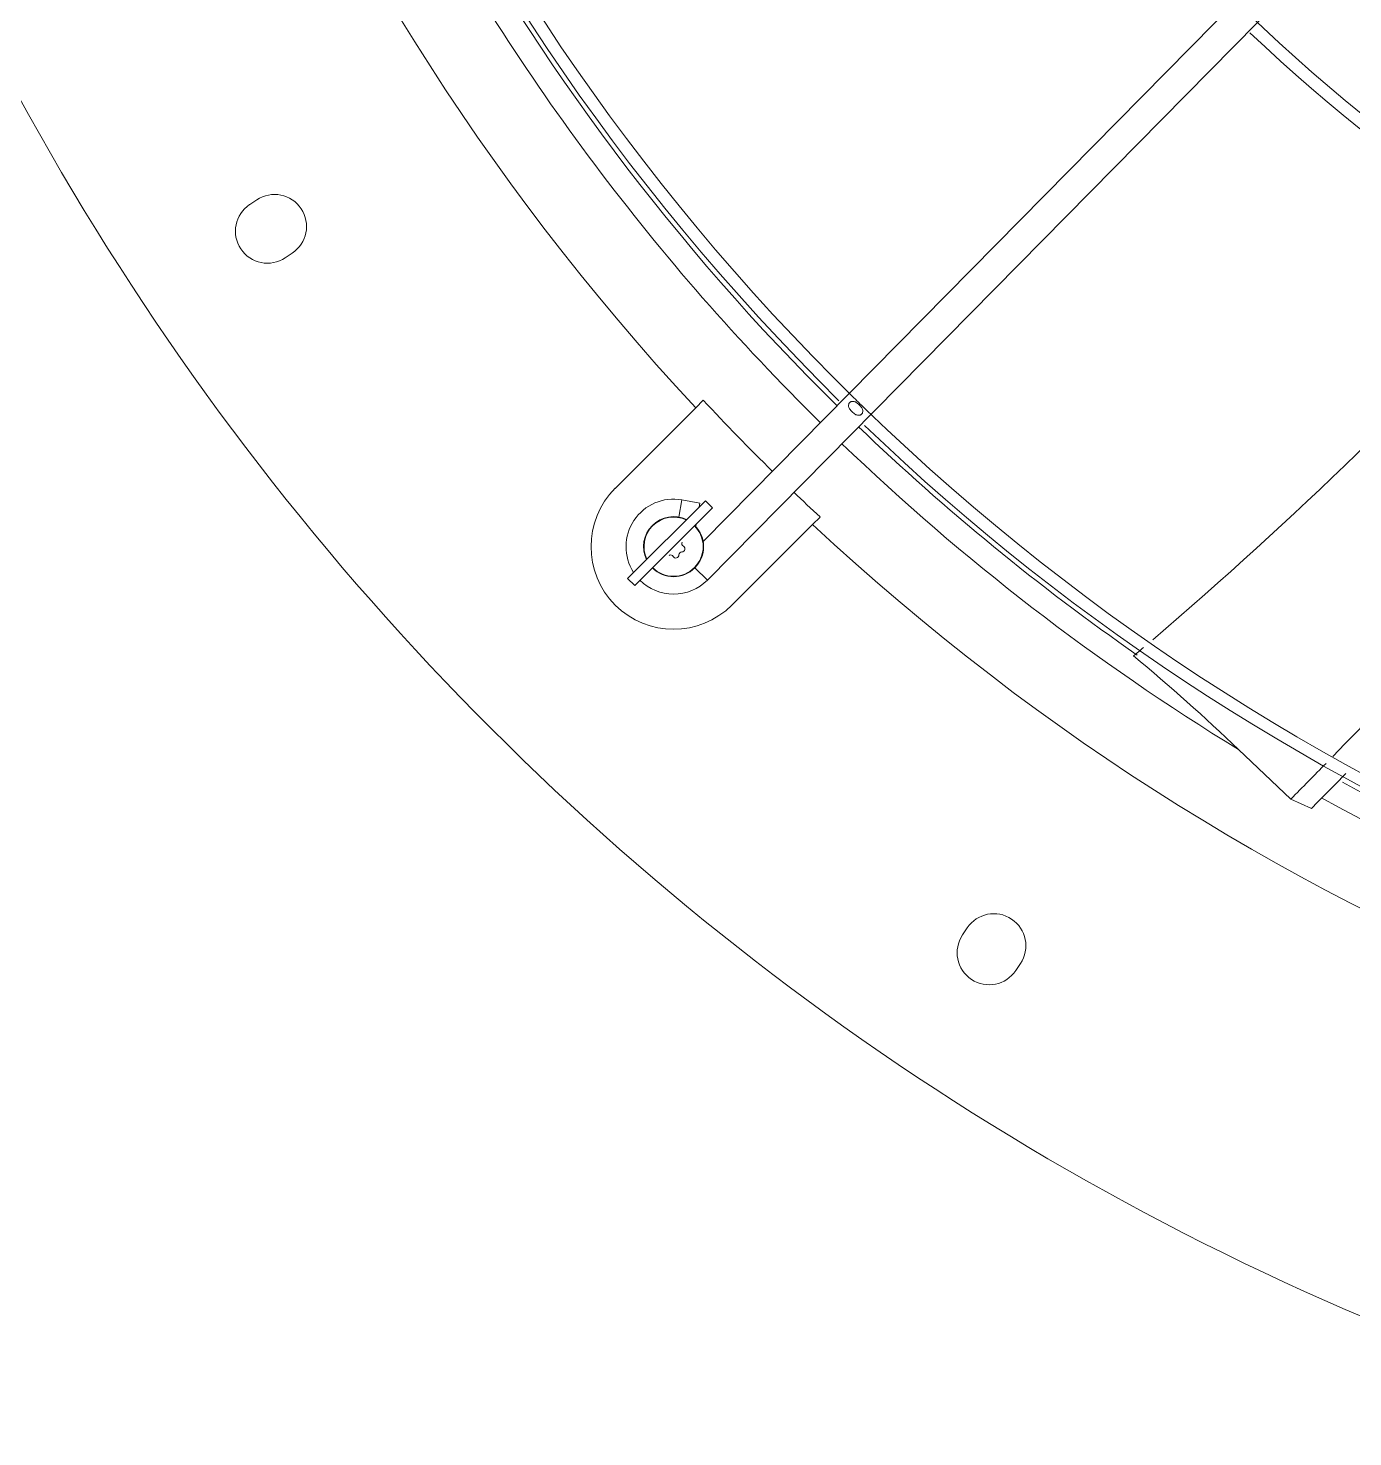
# Model space of a CAD drawing. Header units: millimetres. Extents: x 113490 to 142599, y -20467 to 115.
# Drawn here: x 134386.7 to 134651.5, y -10820.5 to -10538.9 of the extents above; entities that cross this region are included whole.
import ezdxf

# ---------------------------------------------------------------- set-up
doc = ezdxf.new("R2010")
doc.units = ezdxf.units.MM
doc.layers.add('DV3_0', color=7, linetype='Continuous')

msp = doc.modelspace()

# ---------------------------------------------------------------- linework, layer by layer
at = {"layer": 'DV3_0', "color": 7, "linetype": 'Continuous', "lineweight": 15}
for p, q in [((134855.2, -10303.23), (134521.6, -10641.53)), ((134522.45, -10649.21), (134860.11, -10306.79)), ((134432.36, -10573.2), (134430.95, -10574.15)), ((134438.06, -10584.79), (134439.47, -10583.85)), ((134521.62, -10613.27), (134520.13, -10614.77)), ((134520.13, -10614.77), (134504.02, -10630.88)), ((134520.95, -10633.83), (134517.33, -10633.19)), ((134506.49, -10648.91), (134522.05, -10633.35)), ((134523.46, -10634.77), (134507.91, -10650.32)), ((134520.82, -10634.58), (134520.95, -10633.83)), ((134523.46, -10634.77), (134522.05, -10633.35)), ((134520.21, -10638.02), (134520.12, -10638.51)), ((134527.35, -10654.21), (134543.46, -10638.1)), ((134543.46, -10638.1), (134544.96, -10636.61)), ((134506.49, -10648.91), (134507.91, -10650.32)), ((134628.63, -10683.1), (134639.07, -10693)), ((134639.07, -10693), (134643.16, -10694.89)), ((134574.38, -10718.76), (134573.44, -10720.17)), ((134584.08, -10727.28), (134585.02, -10725.87))]:
    msp.add_line(p, q, dxfattribs=at)
at = {"layer": 'DV3_0', "color": 7, "linetype": 'Continuous', "lineweight": 20}
for p, q in [((134516.73, -10636.63), (134517.33, -10633.19)), ((134519.96, -10646.76), (134522.45, -10649.21))]:
    msp.add_line(p, q, dxfattribs=at)
at = {"layer": 'DV3_0', "color": 7, "linetype": 'Continuous', "lineweight": 15}
for centre, radius, start, end in [((134869.24, -10288.99), 477.5, 136.9802, 223.0198), ((134869.24, -10288.99), 456, 136.2282, 225.3442), ((134869.24, -10288.99), 453.5, 135.9912, 225.5589), ((134869.24, -10288.99), 551.5, 195.4775, 254.5225), ((134869.24, -10288.99), 457, 208.4079, 225.4011), ((134869.24, -10288.99), 343.5, 225.9212, 315.6512), ((134869.24, -10288.99), 346, 226.461, 270), ((134435.92, -10578.53), 6.4, 303.75, 123.75), ((134434.5, -10579.47), 6.4, 123.75, 303.75), ((134044.84, -9998), 872.24, 310.5122, 317.77416), ((133272.45, -9342.41), 1921.39, 315.69478, 319.02272), ((134869.24, -10288.99), 453.5, 225.9915, 315.56), ((134869.24, -10288.99), 475.39, 223.011, 225.4011), ((134869.24, -10288.99), 453.5, 225.5589, 225.9915), ((134869.24, -10288.99), 457, 226.1533, 235.1929), ((134869.24, -10288.99), 456, 226.2335, 270), ((134515.68, -10642.54), 16.5, 135, 315), ((134515.68, -10642.54), 9.5, 80, 212.8167), ((134869.24, -10288.99), 475.39, 226.1242, 226.989), ((134515.68, -10642.54), 6, 64.4712, 205.5288), ((134515.68, -10642.54), 5.91, 64.7712, 205.2288), ((134515.68, -10642.54), 6, 225, 45), ((134515.68, -10642.54), 5.91, 225, 45), ((134869.24, -10288.99), 477.5, 226.9802, 313.0198), ((134517.94, -10641.94), 0.6, 148.8788, 241.1212), ((134515.08, -10644.79), 0.6, 28.8788, 121.1212), ((134516.13, -10644.21), 0.6, 208.8618, 1.1382), ((134517.33, -10644.19), 0.6, 88.8788, 181.1212), ((134517.36, -10642.99), 0.6, 268.8617, 61.1383), ((134515.68, -10642.54), 9.5, 225, 270), ((134515.68, -10642.54), 9.5, 270, 315.4011), ((134044.84, -9998), 872.24, 310.18237, 310.35176), ((134347.36, -10977.7), 407.31, 46.3255, 50.2835), ((133272.45, -9342.41), 1921.39, 315.33791, 315.63669), ((133336.55, -9398.09), 1840.9, 315.21602, 315.52108), ((134869.24, -10288.99), 457, 241.2404, 267.8944), ((134579.7, -10722.31), 6.4, 326.25, 146.25), ((134578.76, -10723.72), 6.4, 146.25, 326.25)]:
    msp.add_arc(centre, radius, start, end, dxfattribs=at)
at = {"layer": 'DV3_0', "color": 7, "linetype": 'Continuous', "lineweight": 20}
for start, end in [(208.3699, 225.4011), (226.1456, 238.5954), (240.9755, 271.3224)]:
    msp.add_arc((134869.24, -10288.99), 461.75, start, end, dxfattribs=at)
at = {"layer": 'DV3_0', "color": 7, "linetype": 'Continuous', "lineweight": 15}
for points, knots in [([(134550.9, -10613.73), (134550.94, -10613.69), (134551.03, -10613.61), (134551.27, -10613.49), (134551.67, -10613.46), (134552.1, -10613.64), (134552.48, -10613.9), (134552.8, -10614.18), (134553.08, -10614.48), (134553.35, -10614.86), (134553.53, -10615.28), (134553.5, -10615.67), (134553.39, -10615.91), (134553.31, -10616), (134553.27, -10616.04)], [0, 0, 0, 0, 0.040419, 0.081737, 0.180004, 0.318741, 0.407079, 0.502384, 0.597672, 0.685216, 0.821732, 0.918627, 0.959704, 1, 1, 1, 1]), ([(134553.27, -10616.04), (134553.23, -10616.08), (134553.14, -10616.17), (134552.9, -10616.28), (134552.5, -10616.32), (134552.07, -10616.14), (134551.68, -10615.88), (134551.37, -10615.6), (134551.09, -10615.3), (134550.82, -10614.92), (134550.64, -10614.5), (134550.67, -10614.11), (134550.78, -10613.87), (134550.86, -10613.78), (134550.9, -10613.73)], [0, 0, 0, 0, 0.040441, 0.08184, 0.180502, 0.319168, 0.407275, 0.502441, 0.597059, 0.684342, 0.821198, 0.918588, 0.959713, 1, 1, 1, 1]), ([(134519.96, -10638.27), (134520, -10638.23), (134520.08, -10638.15), (134520.17, -10638.06), (134520.21, -10638.02)], [0.94719377, 0.94719377, 0.94719377, 0.94719377, 0.97250001, 1, 1, 1, 1])]:
    msp.add_open_spline(points, degree=3, knots=knots, dxfattribs=at)

doc.saveas('drawing.dxf')
